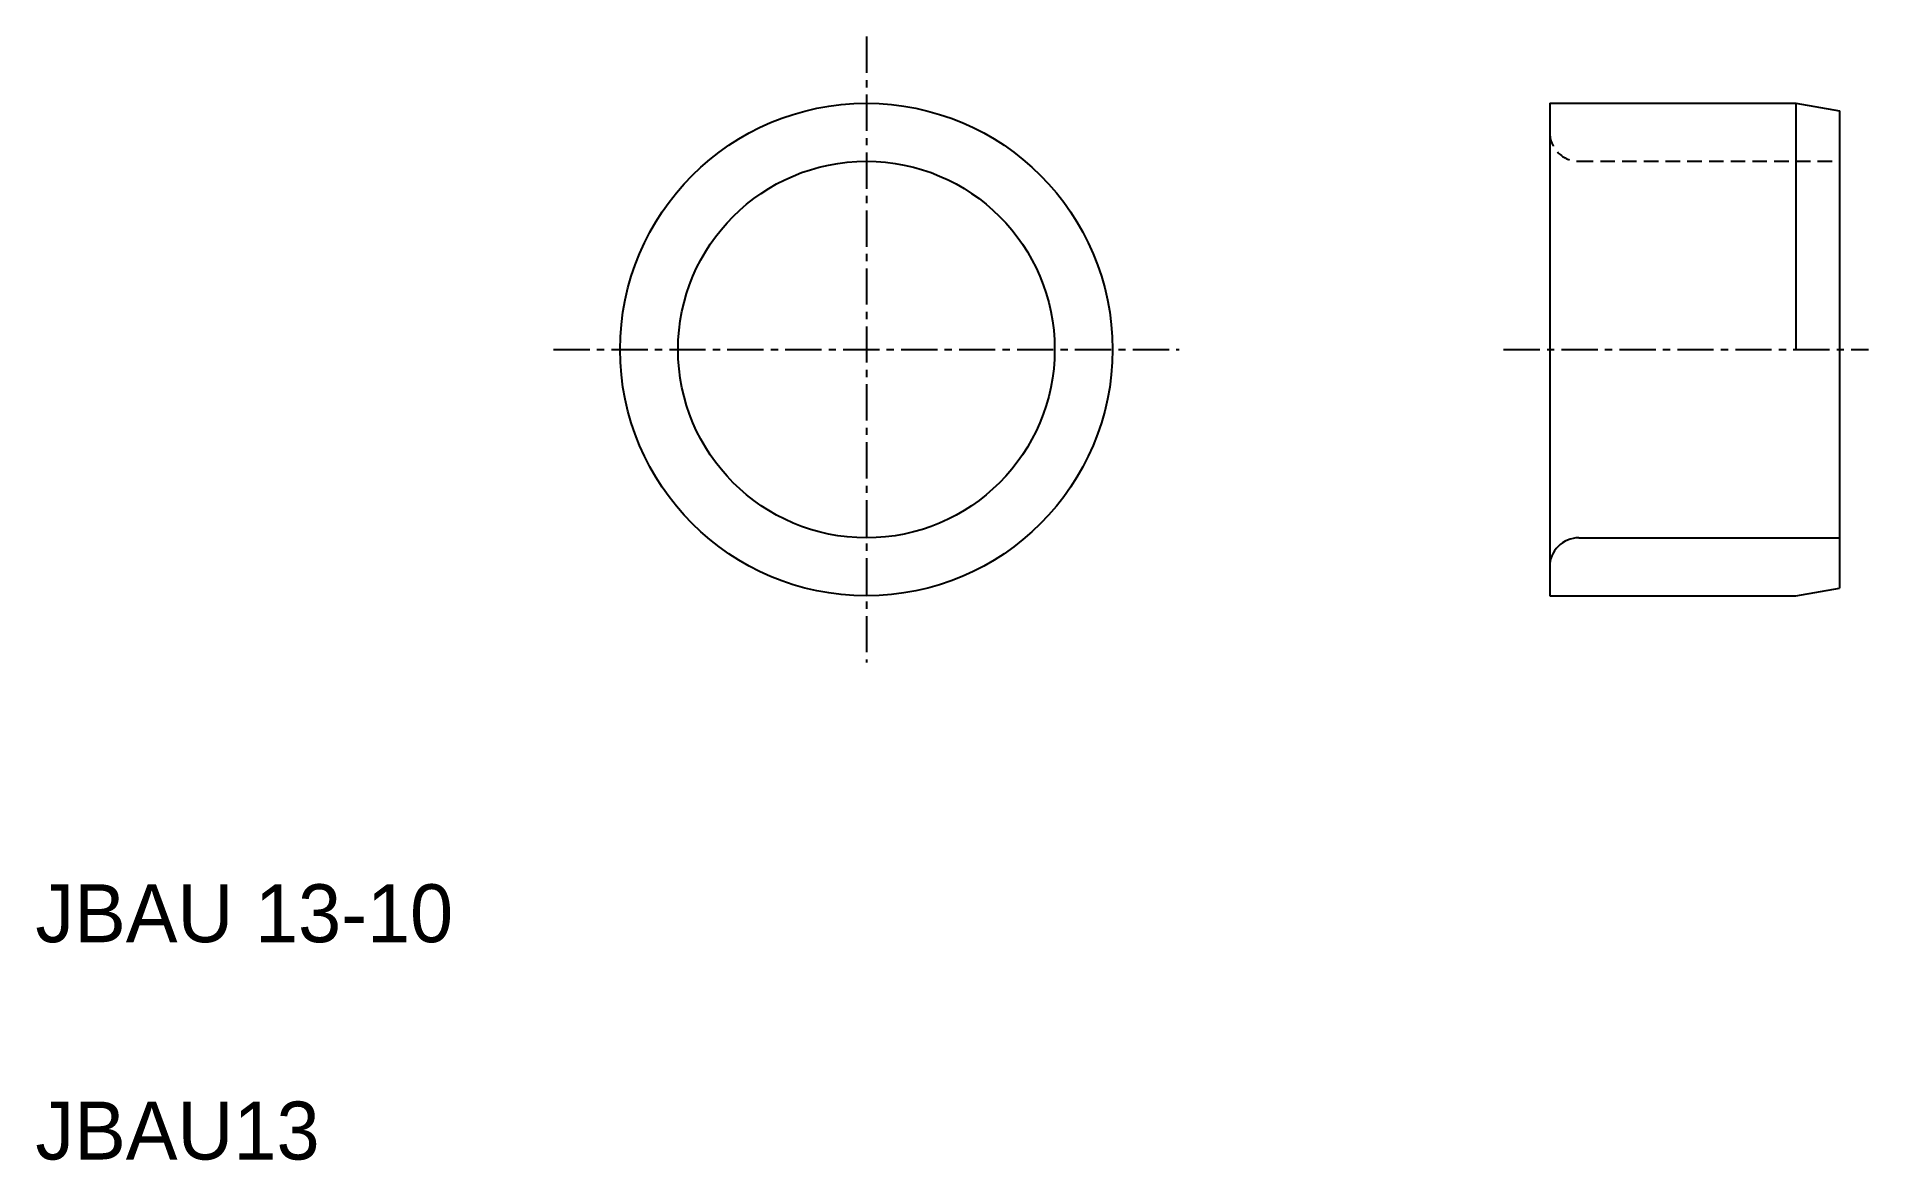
# Model space of a CAD drawing. Extents: x 41.4 to 104.7, y 65.4 to 104.2.
import ezdxf

# ---------------------------------------------------------------- set-up
doc = ezdxf.new("R2010")
doc.units = 0
doc.linetypes.add('CENTER', pattern=[2, 1.25, -0.25, 0.25, -0.25])
doc.linetypes.add('DASHED', pattern=[0.75, 0.5, -0.25])
doc.layers.get('0').update_dxf_attribs({"linetype": 'CONTINUOUS'})
doc.layers.add('CENTER', color=1, linetype='CENTER')

msp = doc.modelspace()

# ---------------------------------------------------------------- linework, layer by layer
at = {"color": 7, "linetype": 'CONTINUOUS'}
for p, q in [((93.681, 101.932), (102.181, 101.932)), ((93.681, 101.932), (93.681, 84.932)), ((102.181, 101.932), (102.181, 93.432)), ((102.181, 101.932), (103.681, 101.667)), ((103.681, 101.667), (103.681, 85.196)), ((93.681, 93.432), (93.681, 93.432)), ((94.681, 86.932), (103.681, 86.932)), ((93.681, 84.932), (102.181, 84.932)), ((102.181, 84.932), (103.681, 85.196))]:
    msp.add_line(p, q, dxfattribs=at)
at = {"color": 3, "linetype": 'DASHED'}
for p, q in [((94.681, 99.932), (103.681, 99.932)), ((93.681, 98.932), (93.681, 98.932))]:
    msp.add_line(p, q, dxfattribs=at)
at = {"color": 7, "linetype": 'CONTINUOUS'}
for radius in [8.5, 6.5]:
    msp.add_circle((70.091, 93.432), radius, dxfattribs=at)
at = {"color": 3, "linetype": 'DASHED'}
msp.add_arc((94.681, 100.932), 1, 179.99999, 270, dxfattribs=at)
at = {"color": 7, "linetype": 'CONTINUOUS'}
msp.add_arc((94.681, 85.932), 1, 90, 180.00001, dxfattribs=at)
at = {"layer": 'CENTER', "color": 1, "linetype": 'CENTER'}
for p, q in [((70.091, 104.232), (70.091, 82.632)), ((59.291, 93.432), (80.891, 93.432)), ((92.089, 93.432), (104.681, 93.432))]:
    msp.add_line(p, q, dxfattribs=at)

# ---------------------------------------------------------------- texts
at = {"color": 7, "linetype": 'CONTINUOUS'}
for s, p in [('JBAU 13-10', (41.405, 72.974)), ('JBAU13', (41.405, 65.474))]:
    msp.add_text(s, height=2, dxfattribs=at).set_placement(p)

doc.saveas('drawing.dxf')
